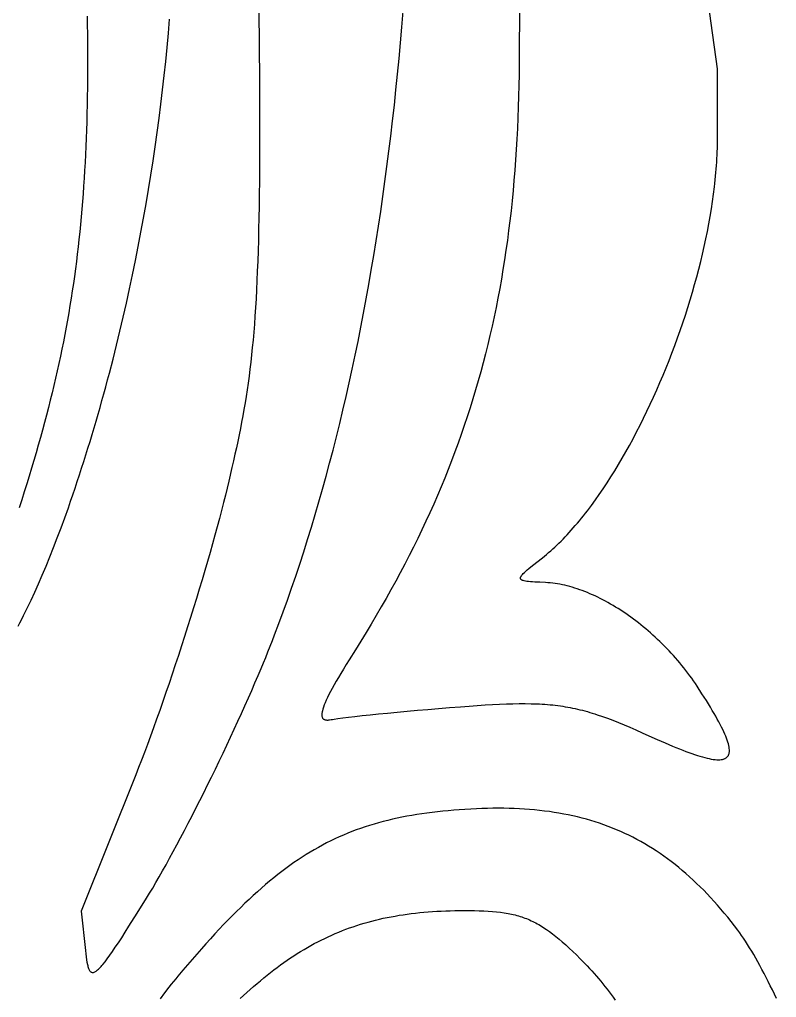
# Model space of a CAD drawing. Extents: x -452 to 452, y -1000 to 1000.
# Drawn here: x 64 to 276.9, y -699.2 to -424.1 of the extents above; entities that cross this region are included whole.
import ezdxf

# ---------------------------------------------------------------- set-up
doc = ezdxf.new("R2010")
doc.units = 0
doc.layers.add('LAYER_1', color=18, linetype='CONTINUOUS')

msp = doc.modelspace()

# ---------------------------------------------------------------- linework, layer by layer
at = {"layer": 'LAYER_1'}
for points in [[(204.67, -421.78), (204.62, -424.11), (204.58, -426.43), (204.56, -428.72), (204.54, -430.99), (204.53, -433.23), (204.52, -436.37), (204.49, -439.49), (204.45, -442.58), (204.38, -445.65), (204.28, -448.69), (204.17, -451.7), (204.04, -454.7), (203.89, -457.67), (203.72, -460.61), (203.53, -463.54), (203.31, -466.44), (203.07, -469.32), (202.82, -472.18), (202.54, -475.03), (202.24, -477.85), (201.92, -480.65), (201.57, -483.43), (201.21, -486.19), (200.82, -488.94), (200.41, -491.66), (199.98, -494.37), (199.53, -497.07), (199.05, -499.75), (198.55, -502.41), (198.03, -505.05), (197.48, -507.69), (196.91, -510.3), (196.32, -512.91), (195.7, -515.5), (195.06, -518.07), (194.4, -520.64), (193.72, -523.19), (193.01, -525.73), (192.27, -528.26), (191.51, -530.78), (190.73, -533.29), (189.92, -535.79), (189.09, -538.28), (188.24, -540.77), (187.36, -543.24), (186.45, -545.71), (185.52, -548.16), (184.56, -550.62), (183.58, -553.06), (182.58, -555.5), (181.54, -557.94), (180.49, -560.37), (179.4, -562.79), (178.29, -565.21), (177.16, -567.63), (175.99, -570.04), (174.81, -572.46), (173.59, -574.87), (172.35, -577.27), (171.08, -579.68), (169.79, -582.09), (168.47, -584.49), (167.12, -586.9), (165.74, -589.31), (164.34, -591.71), (162.91, -594.12), (161.45, -596.54), (159.96, -598.95), (158.45, -601.37), (156.67, -604.21), (155.85, -605.53), (155.09, -606.79), (154.37, -608), (153.69, -609.14), (153.06, -610.23), (152.48, -611.25), (151.95, -612.22), (151.46, -613.13), (151.02, -613.99), (150.62, -614.8), (150.27, -615.55), (149.96, -616.25), (149.69, -616.9), (149.47, -617.5), (149.29, -618.04), (149.16, -618.55), (149.11, -618.78), (149.07, -619), (149.04, -619.21), (149.02, -619.4), (149.01, -619.59), (149.01, -619.77), (149.03, -619.93), (149.05, -620.08), (149.08, -620.23), (149.13, -620.36), (149.18, -620.48), (149.24, -620.59), (149.32, -620.69), (149.4, -620.78), (149.5, -620.86), (149.6, -620.92), (149.72, -620.98), (149.84, -621.03), (149.97, -621.07), (150.12, -621.1), (150.27, -621.12), (150.44, -621.14), (150.61, -621.14), (150.8, -621.13), (150.99, -621.11), (151.19, -621.09), (151.63, -621.01), (152, -620.94), (152.44, -620.87), (153.53, -620.7), (154.89, -620.52), (156.49, -620.32), (158.31, -620.11), (160.35, -619.88), (162.57, -619.65), (164.97, -619.41), (167.52, -619.16), (170.2, -618.9), (172.99, -618.65), (175.88, -618.39), (178.85, -618.13), (181.88, -617.88), (184.94, -617.63), (188.03, -617.39), (190.43, -617.2), (192.73, -617.04), (194.92, -616.9), (197.02, -616.78), (199.02, -616.68), (200.94, -616.6), (202.78, -616.55), (204.55, -616.52), (206.25, -616.51), (207.89, -616.53), (209.48, -616.58), (210.26, -616.62), (211.02, -616.66), (211.77, -616.71), (212.52, -616.77), (213.25, -616.83), (213.98, -616.9), (214.7, -616.98), (215.41, -617.07), (216.12, -617.16), (216.82, -617.27), (217.51, -617.38), (218.21, -617.5), (218.9, -617.63), (219.58, -617.76), (220.27, -617.91), (220.95, -618.06), (221.64, -618.23), (222.33, -618.4), (223.01, -618.58), (223.71, -618.77), (224.4, -618.97), (225.1, -619.18), (225.8, -619.4), (226.51, -619.63), (227.94, -620.12), (229.4, -620.65), (230.91, -621.21), (232.45, -621.83), (234.04, -622.48), (235.69, -623.18), (237.4, -623.92), (239.18, -624.71), (241.03, -625.55), (243.37, -626.6), (245.58, -627.57), (247.66, -628.45), (248.65, -628.86), (249.61, -629.25), (250.53, -629.61), (251.42, -629.95), (252.28, -630.27), (253.11, -630.56), (253.9, -630.84), (254.67, -631.09), (255.4, -631.31), (256.1, -631.52), (256.76, -631.7), (257.4, -631.86), (258, -631.99), (258.58, -632.1), (259.12, -632.19), (259.63, -632.25), (260.11, -632.29), (260.56, -632.3), (260.98, -632.29), (261.37, -632.26), (261.72, -632.2), (261.89, -632.16), (262.05, -632.11), (262.2, -632.06), (262.35, -632), (262.48, -631.94), (262.61, -631.87), (262.73, -631.79), (262.85, -631.71), (262.96, -631.62), (263.05, -631.53), (263.15, -631.43), (263.23, -631.32), (263.31, -631.21), (263.38, -631.09), (263.44, -630.96), (263.5, -630.83), (263.54, -630.69), (263.58, -630.54), (263.62, -630.39), (263.64, -630.23), (263.66, -630.06), (263.67, -629.89), (263.67, -629.53), (263.65, -629.14), (263.59, -628.73), (263.5, -628.28), (263.39, -627.82), (263.25, -627.32), (263.07, -626.8), (262.88, -626.25), (262.65, -625.68), (262.39, -625.07), (262.11, -624.44), (261.8, -623.79), (261.46, -623.1), (261.1, -622.39), (260.7, -621.65), (260.28, -620.88), (259.83, -620.09), (259.36, -619.26), (258.86, -618.41), (258.33, -617.53), (257.78, -616.62), (257.19, -615.68), (255.95, -613.72), (254.61, -611.64), (254.11, -610.89), (253.59, -610.14), (253.07, -609.39), (252.53, -608.65), (251.99, -607.92), (251.44, -607.2), (250.88, -606.48), (250.3, -605.76), (249.72, -605.06), (249.13, -604.36), (248.54, -603.67), (247.93, -602.99), (247.32, -602.31), (246.7, -601.64), (246.07, -600.99), (245.43, -600.33), (244.79, -599.69), (244.14, -599.06), (243.49, -598.43), (242.83, -597.82), (242.16, -597.21), (241.49, -596.61), (240.81, -596.03), (240.13, -595.45), (239.44, -594.88), (238.75, -594.32), (238.06, -593.78), (237.36, -593.24), (236.66, -592.71), (235.96, -592.2), (235.25, -591.69), (234.54, -591.2), (233.82, -590.72), (233.11, -590.25), (232.39, -589.79), (231.67, -589.34), (230.95, -588.91), (230.23, -588.49), (229.51, -588.08), (228.79, -587.68), (228.06, -587.3), (227.34, -586.93), (226.62, -586.57), (225.9, -586.23), (225.17, -585.9), (224.45, -585.58), (223.74, -585.28), (223.02, -584.99), (222.3, -584.72), (221.59, -584.46), (220.88, -584.21), (220.17, -583.99), (219.46, -583.77), (218.76, -583.57), (218.06, -583.39), (217.37, -583.22), (216.68, -583.07), (215.99, -582.93), (215.31, -582.81), (214.63, -582.71), (213.96, -582.62), (213.29, -582.55), (212.63, -582.5), (211.97, -582.46), (210.34, -582.39), (208.92, -582.32), (208.29, -582.28), (207.72, -582.23), (207.2, -582.18), (206.73, -582.13), (206.31, -582.06), (205.95, -581.99), (205.64, -581.91), (205.51, -581.86), (205.39, -581.81), (205.28, -581.76), (205.18, -581.7), (205.1, -581.64), (205.03, -581.58), (204.98, -581.51), (204.93, -581.44), (204.9, -581.37), (204.89, -581.29), (204.88, -581.2), (204.89, -581.11), (204.91, -581.02), (204.95, -580.92), (205, -580.82), (205.06, -580.71), (205.22, -580.47), (205.43, -580.21), (205.69, -579.93), (206, -579.62), (206.36, -579.28), (206.78, -578.92), (207.24, -578.53), (208.32, -577.64), (211.07, -575.46), (211.66, -575), (212.24, -574.52), (212.82, -574.02), (213.4, -573.52), (213.98, -573), (214.56, -572.46), (215.14, -571.92), (215.72, -571.36), (216.3, -570.78), (216.88, -570.2), (217.46, -569.6), (218.03, -568.99), (218.61, -568.36), (219.18, -567.73), (219.76, -567.08), (220.33, -566.42), (220.9, -565.75), (221.47, -565.07), (222.04, -564.38), (222.6, -563.67), (223.17, -562.96), (223.73, -562.23), (224.29, -561.49), (224.85, -560.75), (225.96, -559.22), (227.07, -557.65), (228.17, -556.05), (229.26, -554.41), (230.34, -552.73), (231.4, -551.02), (232.46, -549.27), (233.51, -547.5), (234.55, -545.69), (235.57, -543.85), (236.58, -541.99), (237.58, -540.09), (238.56, -538.18), (239.53, -536.23), (240.49, -534.27), (241.43, -532.28), (242.35, -530.27), (243.26, -528.25), (244.15, -526.2), (245.02, -524.14), (245.87, -522.07), (246.71, -519.98), (247.52, -517.88), (248.32, -515.77), (249.09, -513.64), (249.85, -511.51), (250.58, -509.38), (251.29, -507.23), (251.98, -505.08), (252.64, -502.93), (253.29, -500.78), (253.9, -498.62), (254.5, -496.47), (255.06, -494.32), (255.61, -492.17), (256.12, -490.03), (256.61, -487.89), (257.07, -485.76), (257.5, -483.64), (257.91, -481.53), (258.28, -479.42), (258.63, -477.34), (258.94, -475.26), (259.23, -473.2), (259.48, -471.16), (259.59, -470.14), (259.7, -469.13), (259.8, -468.13), (259.89, -467.13), (259.97, -466.13), (260.05, -465.14), (260.11, -464.15), (260.17, -463.18), (260.22, -462.2), (260.26, -461.23), (260.29, -460.27), (260.31, -459.32), (260.32, -458.37), (260.33, -457.42), (260.34, -437.89), (240.31, -293.76)], [(82.97, -423.09), (83.03, -425.59), (83.07, -428.11), (83.09, -430.65), (83.11, -433.21), (83.11, -435.79), (83.1, -438.3), (83.08, -440.78), (83.05, -443.23), (83.02, -445.66), (82.97, -448.06), (82.92, -450.44), (82.86, -452.8), (82.78, -455.13), (82.7, -457.44), (82.61, -459.73), (82.51, -462), (82.39, -464.25), (82.27, -466.49), (82.14, -468.7), (81.99, -470.9), (81.84, -473.09), (81.68, -475.25), (81.5, -477.41), (81.31, -479.55), (81.11, -481.68), (80.9, -483.8), (80.68, -485.9), (80.45, -488), (80.2, -490.08), (79.95, -492.16), (79.68, -494.23), (79.4, -496.3), (79.1, -498.36), (78.8, -500.41), (78.48, -502.46), (78.15, -504.5), (77.8, -506.55), (77.45, -508.59), (77.08, -510.63), (76.69, -512.67), (76.29, -514.71), (75.88, -516.75), (75.46, -518.79), (75.02, -520.84), (74.57, -522.89), (74.1, -524.95), (73.62, -527.01), (73.12, -529.08), (72.61, -531.16), (72.09, -533.24), (71.55, -535.33), (70.99, -537.43), (70.42, -539.55), (69.83, -541.67), (69.23, -543.81), (68.62, -545.96), (67.98, -548.12), (67.33, -550.3), (66.67, -552.49), (65.99, -554.71), (65.29, -556.93), (64.58, -559.18), (63.85, -561.44)], [(131.32, -421.36), (131.41, -431.52), (131.47, -441.02), (131.5, -449.89), (131.51, -454.11), (131.5, -458.18), (131.49, -462.12), (131.47, -465.92), (131.44, -469.59), (131.4, -473.14), (131.35, -476.56), (131.29, -479.87), (131.23, -483.06), (131.15, -486.15), (131.06, -489.14), (130.97, -492.02), (130.86, -494.81), (130.75, -497.51), (130.62, -500.12), (130.49, -502.65), (130.34, -505.1), (130.19, -507.48), (130.02, -509.79), (129.84, -512.04), (129.65, -514.23), (129.45, -516.35), (129.24, -518.43), (129.01, -520.46), (128.78, -522.45), (128.53, -524.4), (128.27, -526.32), (128, -528.2), (127.71, -530.06), (127.42, -531.9), (127.11, -533.72), (126.79, -535.53), (126.45, -537.33), (126.11, -539.13), (125.74, -540.93), (125.37, -542.73), (124.98, -544.54), (124.58, -546.37), (124.16, -548.21), (123.73, -550.08), (122.83, -553.89), (121.87, -557.85), (121.35, -559.96), (120.79, -562.15), (120.2, -564.41), (119.58, -566.73), (118.93, -569.11), (118.25, -571.53), (117.55, -574.01), (116.83, -576.53), (116.08, -579.09), (115.32, -581.67), (114.53, -584.29), (113.73, -586.93), (112.92, -589.58), (112.09, -592.25), (111.25, -594.92), (110.39, -597.59), (109.53, -600.27), (108.67, -602.93), (107.79, -605.58), (106.91, -608.21), (106.04, -610.82), (105.15, -613.4), (104.27, -615.95), (103.4, -618.46), (102.52, -620.93), (101.66, -623.34), (100.8, -625.71), (99.95, -628.01), (99.11, -630.25), (98.28, -632.43), (97.46, -634.53), (96.66, -636.55), (81.33, -674.93), (82.5, -686.01), (82.6, -686.93), (82.71, -687.79), (82.82, -688.58), (82.94, -689.3), (83.07, -689.94), (83.14, -690.23), (83.22, -690.5), (83.29, -690.75), (83.38, -690.99), (83.46, -691.2), (83.56, -691.39), (83.65, -691.56), (83.76, -691.71), (83.86, -691.84), (83.98, -691.94), (84.1, -692.03), (84.23, -692.09), (84.36, -692.13), (84.5, -692.15), (84.65, -692.14), (84.81, -692.12), (84.98, -692.06), (85.15, -691.99), (85.33, -691.89), (85.53, -691.76), (85.73, -691.61), (85.94, -691.44), (86.16, -691.24), (86.39, -691.02), (86.64, -690.77), (86.89, -690.49), (87.16, -690.19), (87.43, -689.87), (88.02, -689.13), (88.66, -688.29), (89.35, -687.33), (90.1, -686.27), (90.9, -685.08), (91.77, -683.78), (92.7, -682.37), (93.69, -680.83), (94.75, -679.16), (97.08, -675.46), (99.71, -671.24), (100.55, -669.86), (101.42, -668.41), (102.33, -666.87), (103.26, -665.26), (104.21, -663.57), (105.19, -661.83), (106.19, -660.02), (107.21, -658.15), (108.24, -656.22), (109.29, -654.25), (110.36, -652.23), (111.43, -650.17), (112.51, -648.07), (113.6, -645.94), (114.69, -643.78), (115.79, -641.6), (116.88, -639.39), (117.97, -637.17), (119.06, -634.93), (120.14, -632.69), (121.22, -630.44), (122.28, -628.19), (123.34, -625.95), (124.37, -623.71), (125.4, -621.49), (126.4, -619.28), (127.38, -617.1), (128.34, -614.93), (129.28, -612.8), (130.19, -610.7), (131.07, -608.64), (131.92, -606.62), (132.57, -605.06), (133.21, -603.5), (133.84, -601.93), (134.47, -600.35), (135.1, -598.76), (135.72, -597.16), (136.94, -593.93), (138.15, -590.67), (139.35, -587.38), (140.52, -584.05), (141.67, -580.68), (142.81, -577.28), (143.92, -573.85), (145.02, -570.38), (146.1, -566.88), (147.16, -563.35), (148.2, -559.78), (149.22, -556.19), (150.22, -552.56), (151.21, -548.9), (152.17, -545.2), (153.12, -541.48), (154.04, -537.73), (154.95, -533.95), (155.84, -530.13), (156.7, -526.29), (157.55, -522.42), (158.38, -518.52), (159.19, -514.59), (159.98, -510.64), (160.75, -506.65), (161.5, -502.64), (162.23, -498.61), (162.93, -494.54), (163.62, -490.45), (164.29, -486.33), (164.94, -482.19), (165.57, -478.02), (166.18, -473.83), (166.77, -469.62), (167.34, -465.38), (167.89, -461.11), (168.41, -456.82), (168.92, -452.51), (169.41, -448.18), (169.87, -443.82), (170.32, -439.44), (170.74, -435.04), (171.14, -430.62), (171.53, -426.18), (171.89, -421.71)], [(63.58, -594.74), (64.09, -593.76), (64.6, -592.76), (65.11, -591.73), (66.15, -589.62), (67.19, -587.42), (68.24, -585.13), (69.3, -582.77), (70.36, -580.33), (71.42, -577.81), (72.48, -575.23), (73.54, -572.58), (74.59, -569.87), (75.63, -567.1), (76.66, -564.28), (77.69, -561.41), (78.33, -559.57), (78.96, -557.73), (79.59, -555.87), (80.21, -554.02), (80.82, -552.15), (81.43, -550.28), (82.03, -548.4), (82.62, -546.52), (83.21, -544.63), (83.79, -542.74), (84.37, -540.84), (84.94, -538.93), (85.5, -537.02), (86.05, -535.1), (86.6, -533.18), (87.14, -531.25), (87.68, -529.32), (88.21, -527.38), (88.73, -525.44), (89.25, -523.5), (90.26, -519.59), (91.24, -515.67), (92.2, -511.74), (93.13, -507.79), (94.03, -503.83), (94.91, -499.86), (95.75, -495.88), (96.57, -491.89), (97.37, -487.9), (98.13, -483.9), (98.87, -479.89), (99.58, -475.88), (100.26, -471.87), (100.91, -467.86), (101.53, -463.84), (102.13, -459.83), (102.69, -455.82), (103.23, -451.82), (103.74, -447.82), (104.22, -443.82), (104.67, -439.83), (105.09, -435.85), (105.48, -431.88), (105.85, -427.92), (106.18, -423.98)], [(276.91, -699.48), (276.34, -698.26), (275.76, -697.06), (275.18, -695.87), (274.6, -694.7), (274.02, -693.55), (273.44, -692.42), (272.85, -691.31), (272.27, -690.22), (271.69, -689.16), (271.11, -688.12), (270.53, -687.11), (269.95, -686.13), (269.38, -685.18), (268.81, -684.27), (268.24, -683.39), (267.68, -682.54), (267.12, -681.73), (266.57, -680.96), (266.03, -680.23), (265.09, -679), (264.14, -677.8), (263.2, -676.62), (262.24, -675.47), (261.29, -674.34), (260.33, -673.23), (259.36, -672.15), (258.39, -671.09), (257.42, -670.05), (256.44, -669.04), (255.45, -668.05), (254.46, -667.09), (253.46, -666.15), (252.46, -665.23), (251.45, -664.33), (250.43, -663.46), (249.41, -662.61), (248.38, -661.78), (247.34, -660.97), (246.3, -660.19), (245.25, -659.43), (244.19, -658.69), (243.12, -657.97), (242.04, -657.28), (240.96, -656.6), (239.86, -655.95), (238.76, -655.32), (237.64, -654.71), (236.52, -654.13), (235.39, -653.56), (234.25, -653.02), (233.09, -652.49), (231.93, -651.99), (230.75, -651.51), (229.57, -651.05), (228.37, -650.61), (227.16, -650.19), (225.94, -649.79), (224.71, -649.41), (223.46, -649.06), (222.21, -648.72), (220.94, -648.4), (219.65, -648.1), (218.36, -647.82), (217.05, -647.57), (215.72, -647.33), (214.39, -647.11), (213.03, -646.91), (211.67, -646.73), (210.29, -646.57), (208.89, -646.42), (207.48, -646.3), (206.05, -646.2), (204.61, -646.11), (203.16, -646.05), (201.68, -646), (200.19, -645.97), (198.69, -645.96), (197.16, -645.96), (195.62, -645.99), (194.06, -646.03), (192.49, -646.09), (190.9, -646.17), (189.28, -646.27), (187.69, -646.38), (186.11, -646.5), (184.57, -646.64), (183.04, -646.79), (181.53, -646.95), (180.05, -647.12), (178.59, -647.31), (177.15, -647.51), (175.72, -647.73), (174.32, -647.96), (172.93, -648.21), (171.56, -648.47), (170.21, -648.75), (168.88, -649.05), (167.56, -649.36), (166.25, -649.69), (164.96, -650.04), (163.69, -650.4), (162.42, -650.78), (161.17, -651.19), (159.93, -651.61), (158.71, -652.05), (157.49, -652.51), (156.28, -652.99), (155.08, -653.49), (153.89, -654.02), (152.71, -654.56), (151.53, -655.13), (150.36, -655.71), (149.2, -656.32), (148.04, -656.96), (146.89, -657.61), (145.74, -658.29), (144.6, -659), (143.45, -659.73), (142.31, -660.48), (141.17, -661.26), (140.03, -662.06), (138.89, -662.89), (137.75, -663.75), (136.61, -664.63), (135.47, -665.54), (134.33, -666.48), (133.18, -667.44), (132.02, -668.43), (130.87, -669.46), (129.71, -670.51), (128.54, -671.59), (127.36, -672.69), (126.18, -673.83), (124.99, -675), (123.8, -676.2), (122.59, -677.44), (121.37, -678.7), (120.15, -679.99), (118.91, -681.32), (117.66, -682.68), (116.4, -684.07), (115.13, -685.5), (113.84, -686.96), (112.54, -688.46), (111.22, -689.99), (109.89, -691.55), (108.54, -693.15), (107.91, -693.91), (107.28, -694.68), (106.64, -695.46), (106.01, -696.26), (104.75, -697.88), (103.49, -699.55)], [(126.05, -699.52), (126.99, -698.63), (127.94, -697.76), (128.88, -696.91), (129.83, -696.08), (130.77, -695.26), (131.71, -694.46), (132.65, -693.68), (133.59, -692.92), (134.53, -692.18), (135.47, -691.45), (136.41, -690.74), (137.35, -690.05), (138.3, -689.37), (139.24, -688.71), (140.19, -688.07), (141.14, -687.45), (142.09, -686.84), (143.04, -686.25), (144, -685.67), (144.96, -685.11), (145.92, -684.57), (146.88, -684.04), (147.85, -683.53), (148.83, -683.04), (149.81, -682.56), (150.79, -682.09), (151.78, -681.65), (152.77, -681.21), (153.77, -680.79), (154.78, -680.39), (155.79, -680), (156.81, -679.63), (157.83, -679.27), (158.86, -678.93), (159.9, -678.6), (160.95, -678.28), (162, -677.98), (163.06, -677.7), (164.13, -677.42), (165.21, -677.16), (166.3, -676.92), (167.4, -676.69), (168.5, -676.47), (169.62, -676.27), (170.75, -676.07), (171.88, -675.9), (173.03, -675.73), (174.19, -675.58), (175.36, -675.44), (176.54, -675.31), (177.73, -675.2), (178.93, -675.1), (180.15, -675.01), (181.38, -674.93), (182.62, -674.87), (183.88, -674.82), (185.14, -674.78), (186.43, -674.75), (187.72, -674.73), (189.03, -674.72), (190.51, -674.73), (191.92, -674.75), (193.27, -674.78), (194.57, -674.84), (195.82, -674.9), (197.02, -674.99), (198.17, -675.1), (199.28, -675.23), (200.35, -675.38), (200.88, -675.46), (201.39, -675.55), (201.9, -675.65), (202.39, -675.76), (202.88, -675.87), (203.37, -675.98), (203.84, -676.11), (204.32, -676.24), (204.78, -676.38), (205.24, -676.53), (205.7, -676.68), (206.15, -676.84), (206.59, -677.01), (207.04, -677.19), (207.48, -677.38), (207.91, -677.58), (208.35, -677.78), (208.78, -678), (209.21, -678.22), (209.64, -678.45), (210.07, -678.69), (210.49, -678.94), (210.92, -679.2), (211.35, -679.47), (211.78, -679.75), (212.21, -680.05), (213.08, -680.66), (213.95, -681.32), (214.84, -682.02), (215.75, -682.76), (216.67, -683.56), (217.62, -684.4), (218.59, -685.29), (219.59, -686.24), (220.62, -687.23), (221.69, -688.28), (222.37, -688.96), (223.04, -689.64), (223.69, -690.33), (224.35, -691.03), (224.99, -691.73), (225.62, -692.44), (226.25, -693.16), (226.87, -693.89), (227.48, -694.62), (228.08, -695.36), (228.67, -696.1), (229.26, -696.85), (229.83, -697.61), (230.4, -698.37), (230.96, -699.13), (231.51, -699.91)]]:
    msp.add_lwpolyline(points, dxfattribs=at)

doc.saveas('drawing.dxf')
